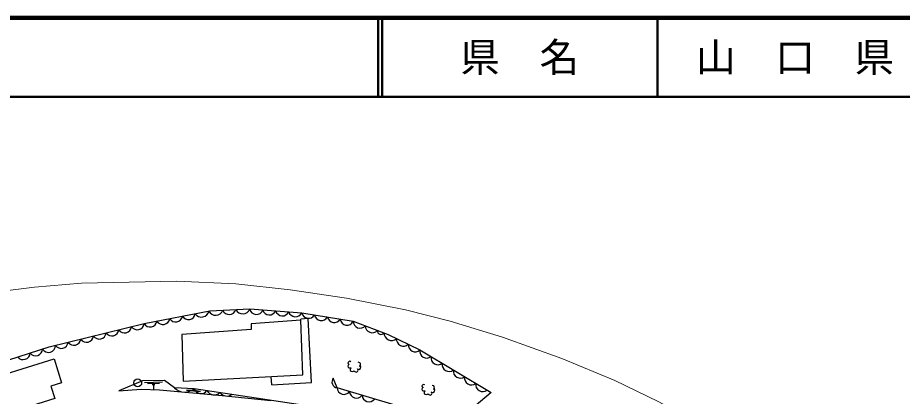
# Model space of a CAD drawing. Units: millimetres at full size, sheet at 1:1000; details may follow other scales. Extents: x 40000 to 680000, y 20000 to 380000.
# Drawn here: x 252257 to 363919, y 332195 to 380000 of the extents above; entities that cross this region are included whole.
import ezdxf
from ezdxf.enums import TextEntityAlignment as Align

# ---------------------------------------------------------------- set-up
doc = ezdxf.new("R2010")
doc.units = ezdxf.units.MM
doc.header["$LTSCALE"] = 1000
for name, color, linetype, lineweight in [('M-BGD', 7, 'Continuous', 25), ('M-STR-HTXT', 7, 'Continuous', 13), ('M-TTL', 2, 'Continuous', 140), ('M-TTL-LINE', 7, 'Continuous', 50)]:
    doc.layers.add(name, color=color, linetype=linetype, lineweight=lineweight)
doc.layers.add('M-TTL-TXT', color=7, linetype='Continuous')
doc.styles.add('ＭＳ ゴシック', font='')
doc.styles.get('ＭＳ ゴシック').set_extended_font_data('MS Gothic')

msp = doc.modelspace()

# ---------------------------------------------------------------- linework, layer by layer
at = {"layer": 'M-BGD'}
for p, q in [((288003, 341804), (287989, 341932)), ((270516, 333962), (268267, 333917)), ((284316, 333657), (284260, 334693)), ((270144, 333805), (268645, 333774)), ((269573, 333643), (269223, 333636)), ((269398, 333639), (269409, 333056))]:
    msp.add_line(p, q, dxfattribs=at)
for points in [[(245393, 326457), (243772, 332169), (243966, 333468), (245988, 335170), (256247, 338433), (268215, 341374), (276499, 342973), (281558, 343226), (288108, 342748), (294598, 341690), (299015, 340018), (303031, 338060), (312031, 332671), (308521, 329751), (306711, 329183), (304618, 329258), (300800, 330651), (300337, 330934), (292572, 333269), (292093, 334479)], [(284316, 333657), (289355, 333926), (288922, 342032), (287989, 341932)], [(294296, 336568), (294168, 336614), (294056, 336569), (293950, 336435), (293970, 336305), (294053, 336246), (294112, 336235), (294007, 336174), (293942, 335985), (293975, 335848), (294156, 335779), (294303, 335798), (294226, 335601), (294223, 335435), (294347, 335359), (294529, 335320), (294654, 335376), (294687, 335438), (294739, 335355), (294971, 335252), (295145, 335320), (295244, 335480), (295202, 335592), (295131, 335644), (295325, 335596), (295516, 335708), (295569, 335907), (295498, 335984), (295370, 336016), (295527, 336060), (295549, 336149), (295508, 336319), (295426, 336409), (295254, 336487)], [(294725, 328799), (294642, 330088), (274521, 333157), (272047, 333258), (270801, 334209), (268011, 334153), (265028, 332894), (267842, 333104), (270139, 333034), (278062, 332289), (284221, 331678)], [(303634, 333661), (303506, 333707), (303394, 333662), (303288, 333528), (303307, 333398), (303390, 333339), (303450, 333328), (303344, 333267), (303280, 333078), (303312, 332941), (303493, 332872), (303641, 332891), (303564, 332694), (303561, 332528), (303685, 332452), (303867, 332414), (303992, 332470), (304025, 332531), (304077, 332448), (304309, 332346), (304483, 332414), (304581, 332574), (304540, 332685), (304469, 332737), (304662, 332689), (304854, 332802), (304907, 333001), (304835, 333078), (304708, 333109), (304865, 333154), (304887, 333242), (304846, 333412), (304764, 333502), (304591, 333580)]]:
    msp.add_lwpolyline(points, dxfattribs=at)
for points in [[(273164, 334100), (288234, 334906), (288003, 341804), (281740, 341342), (281740, 340617), (272962, 339995)], [(246590, 333736), (256841, 336945), (257793, 333902), (256439, 333478), (256926, 331921), (247933, 329106)], [(275351, 332786), (274498, 332916), (273557, 332955)]]:
    msp.add_lwpolyline(points, close=True, dxfattribs=at)
msp.add_circle((267405, 333897), 500, dxfattribs=at)
for centre, radius, start, end in [((275462, 343154), 952, 214.10512, 347.73648), ((277244, 343392), 959, 207.29222, 339.43371), ((278948, 343395), 875, 202.86347, 342.86347), ((280651, 343574), 971, 206.75442, 338.97253), ((282387, 343364), 840, 189.43828, 342.22075), ((284029, 343346), 875, 195.82952, 335.82952), ((285669, 343226), 875, 195.82952, 335.82952), ((287309, 343107), 875, 195.82952, 335.82952), ((270580, 342136), 875, 210.9208, 350.9208), ((272195, 342447), 875, 210.9208, 350.9208), ((273809, 342759), 875, 210.9208, 350.9208), ((288968, 342910), 875, 190.64641, 330.64641), ((290590, 342643), 875, 190.64641, 330.64641), ((292213, 342375), 875, 190.64641, 330.64641), ((293821, 342020), 848, 184.96278, 336.33005), ((295473, 341679), 875, 179.26591, 319.26591), ((264151, 340684), 875, 213.80721, 353.80721), ((265748, 341076), 875, 213.80721, 353.80721), ((267345, 341469), 875, 213.80721, 353.80721), ((268965, 341824), 875, 210.9208, 350.9208), ((297011, 341097), 875, 179.26591, 319.26591), ((260957, 339899), 875, 213.80721, 353.80721), ((262554, 340291), 875, 213.80721, 353.80721), ((298111, 340445), 445, 169.51151, 329.02028), ((299431, 340185), 939, 178.13741, 313.2558), ((300945, 339410), 875, 174.00923, 314.00923), ((256145, 338636), 891, 212.23382, 359.41495), ((257763, 339114), 875, 213.80721, 353.80721), ((259360, 339506), 875, 213.80721, 353.80721), ((302424, 338689), 875, 174.00923, 314.00923), ((252950, 337698), 875, 217.6473, 357.6473), ((254517, 338197), 875, 217.6473, 357.6473), ((303891, 337894), 875, 169.08328, 309.08328), ((305301, 337049), 875, 169.08328, 309.08328), ((306712, 336205), 875, 169.08328, 309.08328), ((308123, 335360), 875, 169.08328, 309.08328), ((292665, 334006), 742, 140.39737, 262.75769), ((309534, 334515), 875, 169.08328, 309.08328), ((273341, 334587), 1854, 225.78195, 309.54283), ((275402, 333479), 938, 200.10421, 322.55096), ((277060, 333444), 1058, 210.36273, 312.29245), ((293445, 333319), 875, 183.26814, 323.26814), ((295020, 332845), 875, 183.26814, 323.26814), ((310945, 333670), 875, 169.08328, 309.08328), ((278687, 333418), 1187, 219.61363, 303.04155), ((296595, 332372), 875, 183.26814, 323.26814)]:
    msp.add_arc(centre, radius, start, end, dxfattribs=at)
at = {"layer": 'M-STR-HTXT'}
msp.add_lwpolyline([(361495, 312621), (356921, 316456), (350397, 321241), (344684, 325058), (339826, 327923), (333092, 331559), (327629, 334175), (320927, 336987), (313470, 339658), (306864, 341682), (301206, 343120), (293762, 344577), (286667, 345646), (279772, 346379), (272340, 346732), (260320, 346499), (254390, 345986), (246917, 345038)], dxfattribs=at)
at = {"layer": 'M-TTL'}
msp.add_line((680000, 380000), (40000, 380000), dxfattribs=at)
at = {"layer": 'M-TTL-LINE'}
for p, q in [((297750, 380000), (297750, 370000)), ((298250, 380000), (298250, 370000)), ((333000, 380000), (333000, 370000)), ((40000, 370000), (680000, 370000))]:
    msp.add_line(p, q, dxfattribs=at)

# ---------------------------------------------------------------- texts
at = {"layer": 'M-TTL-TXT', "style": 'ＭＳ ゴシック'}
for s, p in [('県\u3000名', (315625, 375000)), ('山\u3000口\u3000県', (350375, 375000))]:
    msp.add_text(s, height=3666, dxfattribs=at).set_placement(p, align=Align.MIDDLE_CENTER)

doc.saveas('drawing.dxf')
